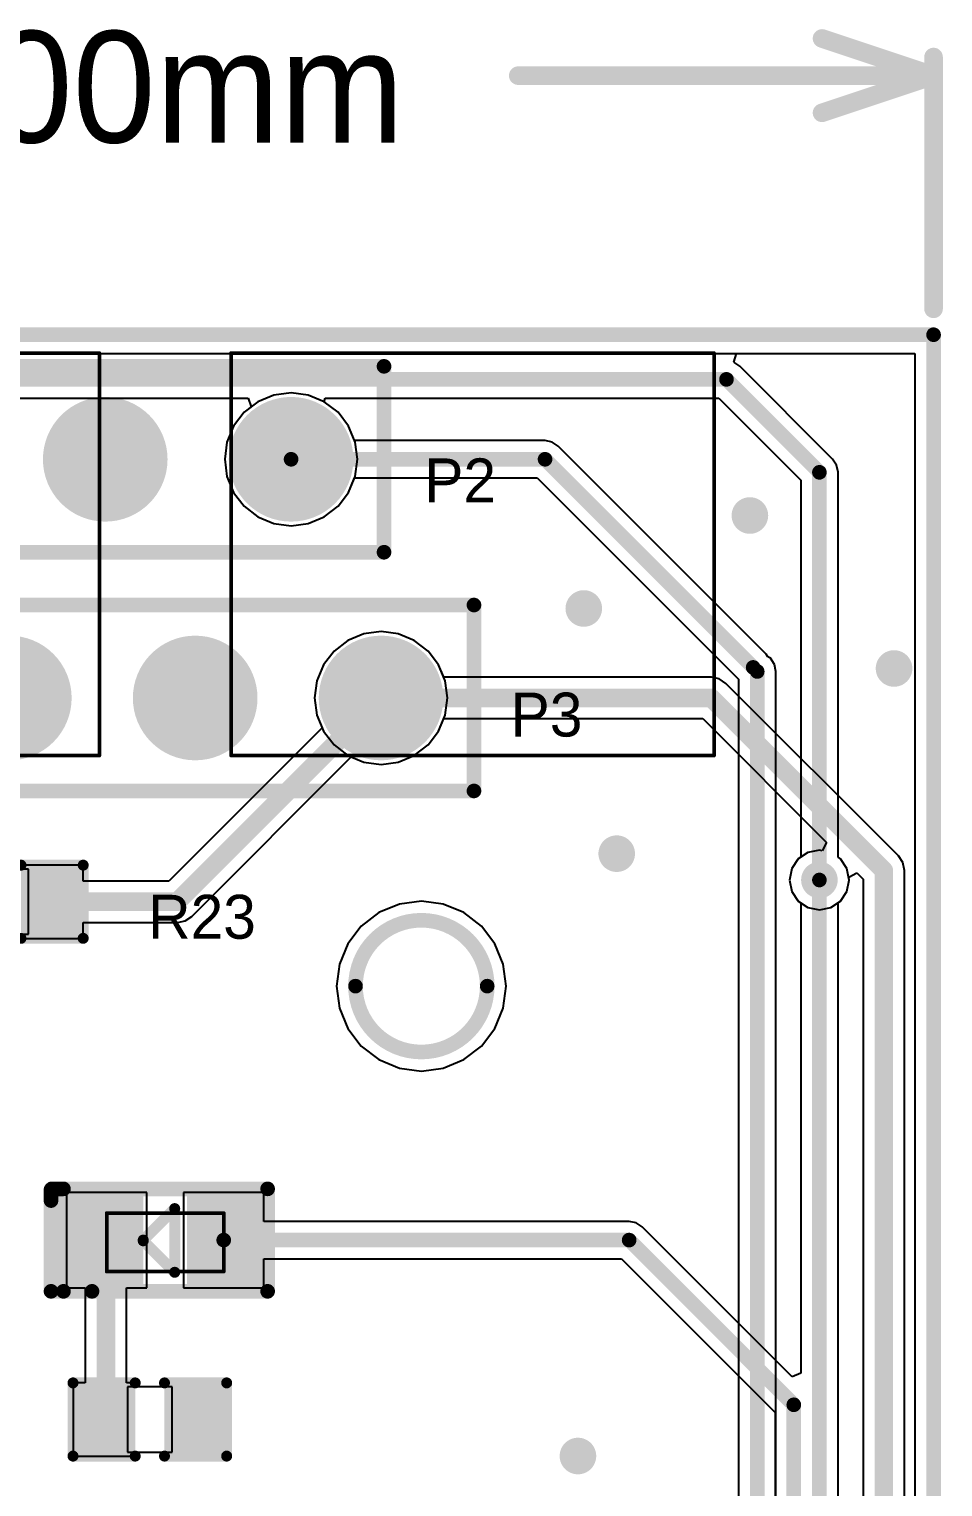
# Model space of a CAD drawing. Extents: x 10.58 to 11.54, y 9.91 to 15.27.
# Drawn here: x 11.049 to 11.54, y 14.482 to 15.266 of the extents above; entities that cross this region are included whole.
import ezdxf

# ---------------------------------------------------------------- set-up
doc = ezdxf.new("R2010")
doc.units = 0
doc.layers.get('0').update_dxf_attribs({"linetype": 'CONTINUOUS'})
for name, color, linetype in [('BOTTOMLAYER', 5, 'CONTINUOUS'), ('BOTTOMSOLDER', 6, 'CONTINUOUS'), ('KEEPOUTLAYER', 6, 'CONTINUOUS'), ('MECHANICAL2', 216, 'CONTINUOUS'), ('MULTILAYER', 9, 'CONTINUOUS'), ('PADHOLELAYER', 156, 'CONTINUOUS'), ('TOPLAYER', 1, 'CONTINUOUS'), ('TOPOVERLAY', 2, 'CONTINUOUS'), ('TOPPASTE', 8, 'CONTINUOUS'), ('TOPSOLDER', 216, 'CONTINUOUS'), ('VIAHOLELAYER', 16, 'CONTINUOUS')]:
    doc.layers.add(name, color=color, linetype=linetype)

# ---------------------------------------------------------------- blocks, each defined once
blk = doc.blocks.new('LED_0603_9')
at = {"layer": 'TOPLAYER'}
for points in [[(0.038189, -0.046457), (0.038189, -0.007087), (0.006693, -0.046457), (0.006693, -0.007087)], [(0.101181, -0.046457), (0.101181, -0.007087), (0.069685, -0.046457), (0.069685, -0.007087)]]:
    blk.add_solid(points, dxfattribs=at)
at = {"layer": 'TOPOVERLAY'}
for points, const_width in [([(-0.009449, 0.000394, 1), (-0.005512, 0.000394, 1)], 0.003937), ([(-0.009449, 0.000394, 1), (-0.005512, 0.000394, 1)], 0.003937), ([(-0.009055, 0.000787, 1), (-0.005118, 0.000787, 1)], 0.003937), ([(-0.009055, 0.000787, 1), (-0.005118, 0.000787, 1)], 0.003937), ([(-0.002756, 0.000787, 1), (0.001181, 0.000787, 1)], 0.003937), ([(-0.002756, 0.000787, 1), (0.001181, 0.000787, 1)], 0.003937), ([(-0.002756, 0.000787, 1), (0.001181, 0.000787, 1)], 0.003937), ([(0.107087, 0.000787, 1), (0.111024, 0.000787, 1)], 0.003937), ([(0.107087, 0.000787, 1), (0.111024, 0.000787, 1)], 0.003937), ([(-0.009449, -0.005512, 1), (-0.005512, -0.005512, 1)], 0.003937), ([(-0.009449, -0.005512, 1), (-0.005512, -0.005512, 1)], 0.003937), ([(0.057579, -0.009843, 1), (0.060532, -0.009843, 1)], 0.002953), ([(0.057579, -0.009843, 1), (0.060532, -0.009843, 1)], 0.002953), ([(0.04065, -0.026772, 1), (0.043602, -0.026772, 1)], 0.002953), ([(0.04065, -0.026772, 1), (0.043602, -0.026772, 1)], 0.002953), ([(0.04065, -0.026772, 1), (0.043602, -0.026772, 1)], 0.002953), ([(0.04065, -0.027165, 1), (0.043602, -0.027165, 1)], 0.002953), ([(0.057579, -0.044095, 1), (0.060532, -0.044095, 1)], 0.002953), ([(0.057579, -0.044095, 1), (0.060532, -0.044095, 1)], 0.002953), ([(-0.009449, -0.054331, 1), (-0.005512, -0.054331, 1)], 0.003937), ([(-0.009449, -0.054331, 1), (-0.005512, -0.054331, 1)], 0.003937), ([(-0.002756, -0.054331, 1), (0.001181, -0.054331, 1)], 0.003937), ([(-0.002756, -0.054331, 1), (0.001181, -0.054331, 1)], 0.003937), ([(0.012598, -0.054331, 1), (0.016535, -0.054331, 1)], 0.003937), ([(0.107087, -0.054331, 1), (0.111024, -0.054331, 1)], 0.003937), ([(0.107087, -0.054331, 1), (0.111024, -0.054331, 1)], 0.003937)]:
    blk.add_lwpolyline(points, format="xyb", close=True, dxfattribs=dict(at, const_width=const_width))
for points, const_width in [([(-0.00748, 0.000394), (-0.007087, 0.000787)], 0.007874), ([(-0.00748, -0.005512), (-0.00748, 0.000394)], 0.007874), ([(-0.007087, 0.000787), (-0.000787, 0.000787)], 0.007874), ([(-0.000787, 0.000787), (0.109055, 0.000787)], 0.007874), ([(-0.000787, -0.054331), (-0.000787, 0.000787)], 0.007874), ([(0.109055, -0.054331), (0.109055, 0.000787)], 0.007874), ([(-0.00748, -0.054331), (-0.00748, -0.005512)], 0.007874), ([(0.042126, -0.026772), (0.059055, -0.009843)], 0.005906), ([(0.059055, -0.044095), (0.059055, -0.009843)], 0.005906), ([(0.042126, -0.026772), (0.042126, -0.026772)], 0.005906), ([(0.042126, -0.027165), (0.059055, -0.044095)], 0.005906), ([(-0.00748, -0.054331), (0.014567, -0.054331)], 0.007874), ([(-0.000787, -0.054331), (0.109055, -0.054331)], 0.007874)]:
    blk.add_lwpolyline(points, dxfattribs=dict(at, const_width=const_width))
at = {"layer": 'TOPPASTE'}
for points in [[(0.038189, -0.046457), (0.038189, -0.007087), (0.006693, -0.046457), (0.006693, -0.007087)], [(0.101181, -0.046457), (0.101181, -0.007087), (0.069685, -0.046457), (0.069685, -0.007087)]]:
    blk.add_solid(points, dxfattribs=at)
at = {"layer": 'TOPSOLDER'}
for points in [[(0.042189, -0.050457), (0.042189, -0.003087), (0.002693, -0.050457), (0.002693, -0.003087)], [(0.105181, -0.050457), (0.105181, -0.003087), (0.065685, -0.050457), (0.065685, -0.003087)]]:
    blk.add_solid(points, dxfattribs=at)
blk = doc.blocks.new('HDR1X5_27')
at = {"layer": 'BOTTOMLAYER', "const_width": 0.029528}
for points in [[(0.085236, 0, 1), (0.114764, 0, 1)], [(0.185236, 0, 1), (0.214764, 0, 1)], [(0.285236, 0, 1), (0.314764, 0, 1)], [(0.385236, 0, 1), (0.414764, 0, 1)]]:
    blk.add_lwpolyline(points, format="xyb", close=True, dxfattribs=at)
at = {"layer": 'BOTTOMLAYER'}
blk.add_solid([(-0.029528, -0.029528), (0.029528, -0.029528), (-0.029528, 0.029528), (0.029528, 0.029528)], dxfattribs=at)
at = {"layer": 'BOTTOMSOLDER', "const_width": 0.033528}
for points in [[(0.083236, 0, 1), (0.116764, 0, 1)], [(0.183236, 0, 1), (0.216764, 0, 1)], [(0.283236, 0, 1), (0.316764, 0, 1)], [(0.383236, 0, 1), (0.416764, 0, 1)]]:
    blk.add_lwpolyline(points, format="xyb", close=True, dxfattribs=at)
at = {"layer": 'BOTTOMSOLDER'}
blk.add_solid([(-0.033528, -0.033528), (0.033528, -0.033528), (-0.033528, 0.033528), (0.033528, 0.033528)], dxfattribs=at)
at = {"layer": 'MULTILAYER', "const_width": 0.029528}
for points in [[(0.085236, 0, 1), (0.114764, 0, 1)], [(0.185236, 0, 1), (0.214764, 0, 1)], [(0.285236, 0, 1), (0.314764, 0, 1)], [(0.385236, 0, 1), (0.414764, 0, 1)]]:
    blk.add_lwpolyline(points, format="xyb", close=True, dxfattribs=at)
at = {"layer": 'MULTILAYER'}
blk.add_solid([(-0.029528, -0.029528), (0.029528, -0.029528), (-0.029528, 0.029528), (0.029528, 0.029528)], dxfattribs=at)
at = {"layer": 'PADHOLELAYER', "const_width": 0.017716}
for points in [[(-0.008858, 0, 1), (0.008858, 0, 1)], [(0.091142, 0, 1), (0.108858, 0, 1)], [(0.191142, 0, 1), (0.208858, 0, 1)], [(0.291142, 0, 1), (0.308858, 0, 1)], [(0.391142, 0, 1), (0.408858, 0, 1)]]:
    blk.add_lwpolyline(points, format="xyb", close=True, dxfattribs=at)
at = {"layer": 'TOPLAYER', "const_width": 0.029528}
for points in [[(0.085236, 0, 1), (0.114764, 0, 1)], [(0.185236, 0, 1), (0.214764, 0, 1)], [(0.285236, 0, 1), (0.314764, 0, 1)], [(0.385236, 0, 1), (0.414764, 0, 1)]]:
    blk.add_lwpolyline(points, format="xyb", close=True, dxfattribs=at)
at = {"layer": 'TOPLAYER'}
blk.add_solid([(-0.029528, -0.029528), (0.029528, -0.029528), (-0.029528, 0.029528), (0.029528, 0.029528)], dxfattribs=at)
at = {"layer": 'TOPOVERLAY', "const_width": 0.007874}
for points in [[(-0.05, -0.05), (-0.05, 0.05)], [(-0.05, 0.05), (0.45, 0.05)], [(0.45, -0.05), (0.45, 0.05)], [(-0.05, -0.05), (0.45, -0.05)]]:
    blk.add_lwpolyline(points, dxfattribs=at)
at = {"layer": 'TOPOVERLAY', "const_width": 0.003937}
for points in [[(-0.051969, 0.05, 1), (-0.048031, 0.05, 1)], [(-0.051969, 0.05, 1), (-0.048031, 0.05, 1)], [(0.448032, 0.05, 1), (0.451968, 0.05, 1)], [(0.448032, 0.05, 1), (0.451968, 0.05, 1)], [(-0.051969, -0.05, 1), (-0.048031, -0.05, 1)], [(-0.051969, -0.05, 1), (-0.048031, -0.05, 1)], [(0.448032, -0.05, 1), (0.451968, -0.05, 1)], [(0.448032, -0.05, 1), (0.451968, -0.05, 1)]]:
    blk.add_lwpolyline(points, format="xyb", close=True, dxfattribs=at)
at = {"layer": 'TOPSOLDER', "const_width": 0.033528}
for points in [[(0.083236, 0, 1), (0.116764, 0, 1)], [(0.183236, 0, 1), (0.216764, 0, 1)], [(0.283236, 0, 1), (0.316764, 0, 1)], [(0.383236, 0, 1), (0.416764, 0, 1)]]:
    blk.add_lwpolyline(points, format="xyb", close=True, dxfattribs=at)
at = {"layer": 'TOPSOLDER'}
blk.add_solid([(-0.033528, -0.033528), (0.033528, -0.033528), (-0.033528, 0.033528), (0.033528, 0.033528)], dxfattribs=at)
blk = doc.blocks.new('HDR1X4_28')
at = {"layer": 'BOTTOMLAYER', "const_width": 0.029528}
for points in [[(0.085236, 0, 1), (0.114764, 0, 1)], [(0.185236, 0, 1), (0.214764, 0, 1)], [(0.285236, 0, 1), (0.314764, 0, 1)]]:
    blk.add_lwpolyline(points, format="xyb", close=True, dxfattribs=at)
at = {"layer": 'BOTTOMLAYER'}
blk.add_solid([(-0.029528, -0.029528), (0.029528, -0.029528), (-0.029528, 0.029528), (0.029528, 0.029528)], dxfattribs=at)
at = {"layer": 'BOTTOMSOLDER', "const_width": 0.033528}
for points in [[(0.083236, 0, 1), (0.116764, 0, 1)], [(0.183236, 0, 1), (0.216764, 0, 1)], [(0.283236, 0, 1), (0.316764, 0, 1)]]:
    blk.add_lwpolyline(points, format="xyb", close=True, dxfattribs=at)
at = {"layer": 'BOTTOMSOLDER'}
blk.add_solid([(-0.033528, -0.033528), (0.033528, -0.033528), (-0.033528, 0.033528), (0.033528, 0.033528)], dxfattribs=at)
at = {"layer": 'MULTILAYER', "const_width": 0.029528}
for points in [[(0.085236, 0, 1), (0.114764, 0, 1)], [(0.185236, 0, 1), (0.214764, 0, 1)], [(0.285236, 0, 1), (0.314764, 0, 1)]]:
    blk.add_lwpolyline(points, format="xyb", close=True, dxfattribs=at)
at = {"layer": 'MULTILAYER'}
blk.add_solid([(-0.029528, -0.029528), (0.029528, -0.029528), (-0.029528, 0.029528), (0.029528, 0.029528)], dxfattribs=at)
at = {"layer": 'PADHOLELAYER', "const_width": 0.017716}
for points in [[(-0.008858, 0, 1), (0.008858, 0, 1)], [(0.091142, 0, 1), (0.108858, 0, 1)], [(0.191142, 0, 1), (0.208858, 0, 1)], [(0.291142, 0, 1), (0.308858, 0, 1)]]:
    blk.add_lwpolyline(points, format="xyb", close=True, dxfattribs=at)
at = {"layer": 'TOPLAYER', "const_width": 0.029528}
for points in [[(0.085236, 0, 1), (0.114764, 0, 1)], [(0.185236, 0, 1), (0.214764, 0, 1)], [(0.285236, 0, 1), (0.314764, 0, 1)]]:
    blk.add_lwpolyline(points, format="xyb", close=True, dxfattribs=at)
at = {"layer": 'TOPLAYER'}
blk.add_solid([(-0.029528, -0.029528), (0.029528, -0.029528), (-0.029528, 0.029528), (0.029528, 0.029528)], dxfattribs=at)
at = {"layer": 'TOPOVERLAY', "const_width": 0.007874}
for points in [[(-0.05, -0.05), (-0.05, 0.05)], [(-0.05, 0.05), (0.35, 0.05)], [(0.35, -0.05), (0.35, 0.05)], [(-0.05, -0.05), (0.35, -0.05)]]:
    blk.add_lwpolyline(points, dxfattribs=at)
at = {"layer": 'TOPOVERLAY', "const_width": 0.003937}
for points in [[(-0.051969, 0.05, 1), (-0.048031, 0.05, 1)], [(-0.051969, 0.05, 1), (-0.048031, 0.05, 1)], [(0.348031, 0.05, 1), (0.351969, 0.05, 1)], [(0.348031, 0.05, 1), (0.351969, 0.05, 1)], [(-0.051969, -0.05, 1), (-0.048031, -0.05, 1)], [(-0.051969, -0.05, 1), (-0.048031, -0.05, 1)], [(0.348031, -0.05, 1), (0.351969, -0.05, 1)], [(0.348031, -0.05, 1), (0.351969, -0.05, 1)]]:
    blk.add_lwpolyline(points, format="xyb", close=True, dxfattribs=at)
at = {"layer": 'TOPSOLDER', "const_width": 0.033528}
for points in [[(0.083236, 0, 1), (0.116764, 0, 1)], [(0.183236, 0, 1), (0.216764, 0, 1)], [(0.283236, 0, 1), (0.316764, 0, 1)]]:
    blk.add_lwpolyline(points, format="xyb", close=True, dxfattribs=at)
at = {"layer": 'TOPSOLDER'}
blk.add_solid([(-0.033528, -0.033528), (0.033528, -0.033528), (-0.033528, 0.033528), (0.033528, 0.033528)], dxfattribs=at)
blk = doc.blocks.new('R_0402_46')
at = {"layer": 'TOPLAYER'}
for p, q in [((0.017, 0.0175), (-0.007, 0.0175)), ((-0.007, 0.0175), (-0.007, -0.0175)), ((0.017, -0.0175), (0.017, 0.0175)), ((-0.007, -0.0175), (0.017, -0.0175))]:
    blk.add_line(p, q, dxfattribs=at)
for points in [[(-0.006811, -0.01378), (-0.006811, 0.01378), (-0.030433, -0.01378), (-0.030433, 0.01378)], [(0.040433, -0.01378), (0.040433, 0.01378), (0.016811, -0.01378), (0.016811, 0.01378)]]:
    blk.add_solid(points, dxfattribs=at)
at = {"layer": 'TOPOVERLAY', "const_width": 0.005906}
for points in [[(-0.036339, -0.019685), (-0.036339, 0.019685)], [(-0.036339, 0.019685), (-0.002874, 0.019685)], [(0.012874, 0.019685), (0.046339, 0.019685)], [(0.046339, -0.019685), (0.046339, 0.019685)], [(-0.036339, -0.019685), (-0.002874, -0.019685)], [(0.012874, -0.019685), (0.046339, -0.019685)]]:
    blk.add_lwpolyline(points, dxfattribs=at)
at = {"layer": 'TOPOVERLAY', "const_width": 0.002953}
for points in [[(-0.037815, 0.019685, 1), (-0.034862, 0.019685, 1)], [(-0.037815, 0.019685, 1), (-0.034862, 0.019685, 1)], [(-0.00435, 0.019685, 1), (-0.001398, 0.019685, 1)], [(0.011398, 0.019685, 1), (0.01435, 0.019685, 1)], [(0.044862, 0.019685, 1), (0.047815, 0.019685, 1)], [(0.044862, 0.019685, 1), (0.047815, 0.019685, 1)], [(-0.037815, -0.019685, 1), (-0.034862, -0.019685, 1)], [(-0.037815, -0.019685, 1), (-0.034862, -0.019685, 1)], [(-0.00435, -0.019685, 1), (-0.001398, -0.019685, 1)], [(0.011398, -0.019685, 1), (0.01435, -0.019685, 1)], [(0.044862, -0.019685, 1), (0.047815, -0.019685, 1)], [(0.044862, -0.019685, 1), (0.047815, -0.019685, 1)]]:
    blk.add_lwpolyline(points, format="xyb", close=True, dxfattribs=at)
at = {"layer": 'TOPPASTE'}
for points in [[(-0.006811, -0.01378), (-0.006811, 0.01378), (-0.030433, -0.01378), (-0.030433, 0.01378)], [(0.040433, -0.01378), (0.040433, 0.01378), (0.016811, -0.01378), (0.016811, 0.01378)]]:
    blk.add_solid(points, dxfattribs=at)
at = {"layer": 'TOPSOLDER'}
for points in [[(-0.002811, -0.01778), (-0.002811, 0.01778), (-0.034433, -0.01778), (-0.034433, 0.01778)], [(0.044433, -0.01778), (0.044433, 0.01778), (0.012811, -0.01778), (0.012811, 0.01778)]]:
    blk.add_solid(points, dxfattribs=at)
blk = doc.blocks.new('R_0402_49')
at = {"layer": 'TOPLAYER'}
for p, q in [((0.017, 0.0175), (-0.007, 0.0175)), ((-0.007, 0.0175), (-0.007, -0.0175)), ((0.017, -0.0175), (0.017, 0.0175)), ((-0.007, -0.0175), (0.017, -0.0175))]:
    blk.add_line(p, q, dxfattribs=at)
for points in [[(-0.006811, -0.01378), (-0.006811, 0.01378), (-0.030433, -0.01378), (-0.030433, 0.01378)], [(0.040433, -0.01378), (0.040433, 0.01378), (0.016811, -0.01378), (0.016811, 0.01378)]]:
    blk.add_solid(points, dxfattribs=at)
at = {"layer": 'TOPOVERLAY', "const_width": 0.005906}
for points in [[(-0.036339, -0.019685), (-0.036339, 0.019685)], [(-0.036339, 0.019685), (-0.002874, 0.019685)], [(0.012874, 0.019685), (0.046339, 0.019685)], [(0.046339, -0.019685), (0.046339, 0.019685)], [(-0.036339, -0.019685), (-0.002874, -0.019685)], [(0.012874, -0.019685), (0.046339, -0.019685)]]:
    blk.add_lwpolyline(points, dxfattribs=at)
at = {"layer": 'TOPOVERLAY', "const_width": 0.002953}
for points in [[(-0.037815, 0.019685, 1), (-0.034862, 0.019685, 1)], [(-0.037815, 0.019685, 1), (-0.034862, 0.019685, 1)], [(-0.00435, 0.019685, 1), (-0.001398, 0.019685, 1)], [(0.011398, 0.019685, 1), (0.01435, 0.019685, 1)], [(0.044862, 0.019685, 1), (0.047815, 0.019685, 1)], [(0.044862, 0.019685, 1), (0.047815, 0.019685, 1)], [(-0.037815, -0.019685, 1), (-0.034862, -0.019685, 1)], [(-0.037815, -0.019685, 1), (-0.034862, -0.019685, 1)], [(-0.00435, -0.019685, 1), (-0.001398, -0.019685, 1)], [(0.011398, -0.019685, 1), (0.01435, -0.019685, 1)], [(0.044862, -0.019685, 1), (0.047815, -0.019685, 1)], [(0.044862, -0.019685, 1), (0.047815, -0.019685, 1)]]:
    blk.add_lwpolyline(points, format="xyb", close=True, dxfattribs=at)
at = {"layer": 'TOPPASTE'}
for points in [[(-0.006811, -0.01378), (-0.006811, 0.01378), (-0.030433, -0.01378), (-0.030433, 0.01378)], [(0.040433, -0.01378), (0.040433, 0.01378), (0.016811, -0.01378), (0.016811, 0.01378)]]:
    blk.add_solid(points, dxfattribs=at)
at = {"layer": 'TOPSOLDER'}
for points in [[(-0.002811, -0.01778), (-0.002811, 0.01778), (-0.034433, -0.01778), (-0.034433, 0.01778)], [(0.044433, -0.01778), (0.044433, 0.01778), (0.012811, -0.01778), (0.012811, 0.01778)]]:
    blk.add_solid(points, dxfattribs=at)

msp = doc.modelspace()

# ---------------------------------------------------------------- linework, layer by layer
at = {"layer": 'BOTTOMLAYER'}
for p, q in [((11.427667, 15.087281), (11.429118, 15.092065)), ((11.430809, 15.085181), (11.427667, 15.087281)), ((11.429118, 15.092065), (11.525096, 15.092065)), ((11.525096, 15.092065), (11.525096, 12.651505)), ((11.480809, 15.035181), (11.430809, 15.085181)), ((11.007726, 15.06805), (11.166416, 15.06805)), ((11.168023, 15.063315), (11.164188, 15.060372)), ((11.166416, 15.06805), (11.168023, 15.063315)), ((11.207328, 15.066051), (11.207726, 15.06805)), ((11.21473, 15.060372), (11.207328, 15.066051)), ((11.207726, 15.06805), (11.419556, 15.06805)), ((11.419556, 15.06805), (11.463678, 15.023928)), ((11.164188, 15.060372), (11.158508, 15.05297)), ((11.220409, 15.05297), (11.21473, 15.060372)), ((11.158508, 15.05297), (11.154938, 15.044351)), ((11.223654, 15.045136), (11.220409, 15.05297)), ((11.154938, 15.044351), (11.15372, 15.035101)), ((11.326099, 15.045136), (11.223654, 15.045136)), ((11.329939, 15.044372), (11.326099, 15.045136)), ((11.333195, 15.042197), (11.329939, 15.044372)), ((11.445156, 14.930236), (11.333195, 15.042197)), ((11.15372, 15.035101), (11.154938, 15.025851)), ((11.482985, 15.031925), (11.480809, 15.035181)), ((11.483748, 15.028085), (11.482985, 15.031925)), ((11.154938, 15.025851), (11.158508, 15.017231)), ((11.220409, 15.017231), (11.223654, 15.025065)), ((11.223654, 15.025065), (11.321942, 15.025065)), ((11.321942, 15.025065), (11.430213, 14.916794)), ((11.463678, 15.023928), (11.463678, 14.821028)), ((11.483748, 14.821028), (11.483748, 15.028085)), ((11.158508, 15.017231), (11.164188, 15.00983)), ((11.21473, 15.00983), (11.220409, 15.017231)), ((11.164188, 15.00983), (11.171589, 15.00415)), ((11.207328, 15.00415), (11.21473, 15.00983)), ((11.171589, 15.00415), (11.180209, 15.00058)), ((11.180209, 15.00058), (11.189459, 14.999362)), ((11.189459, 14.999362), (11.198709, 15.00058)), ((11.198709, 15.00058), (11.207328, 15.00415)), ((11.219989, 14.937651), (11.212588, 14.931972)), ((11.228609, 14.941221), (11.219989, 14.937651)), ((11.237859, 14.942439), (11.228609, 14.941221)), ((11.247109, 14.941221), (11.237859, 14.942439)), ((11.255728, 14.937651), (11.247109, 14.941221)), ((11.26313, 14.931972), (11.255728, 14.937651)), ((11.212588, 14.931972), (11.206908, 14.92457)), ((11.268809, 14.92457), (11.26313, 14.931972)), ((11.446032, 14.928924), (11.445156, 14.930236)), ((11.206908, 14.92457), (11.203338, 14.91595)), ((11.27238, 14.91595), (11.268809, 14.92457)), ((11.447345, 14.928047), (11.446032, 14.928924)), ((11.44952, 14.924791), (11.447345, 14.928047)), ((11.450284, 14.920951), (11.44952, 14.924791)), ((11.203338, 14.91595), (11.20212, 14.906701)), ((11.273597, 14.906701), (11.27238, 14.91595)), ((11.430213, 14.916794), (11.430213, 13.703563)), ((11.450284, 13.649768), (11.450284, 14.920951)), ((11.20212, 14.906701), (11.203338, 14.897451)), ((11.27238, 14.897451), (11.273597, 14.906701)), ((11.203338, 14.897451), (11.206908, 14.888831)), ((11.268809, 14.888831), (11.27238, 14.897451)), ((11.206908, 14.888831), (11.212588, 14.881429)), ((11.26313, 14.881429), (11.268809, 14.888831)), ((11.212588, 14.881429), (11.219989, 14.87575)), ((11.219989, 14.87575), (11.228609, 14.87218)), ((11.247109, 14.87218), (11.255728, 14.87575)), ((11.255728, 14.87575), (11.26313, 14.881429)), ((11.228609, 14.87218), (11.237859, 14.870962)), ((11.237859, 14.870962), (11.247109, 14.87218)), ((11.462359, 14.820147), (11.458879, 14.814938)), ((11.463678, 14.821028), (11.462359, 14.820147)), ((11.485067, 14.820147), (11.483748, 14.821028)), ((11.488547, 14.814938), (11.485067, 14.820147)), ((11.458879, 14.814938), (11.457657, 14.808794)), ((11.48977, 14.808794), (11.488547, 14.814938)), ((11.457657, 14.808794), (11.458879, 14.802649)), ((11.488547, 14.802649), (11.48977, 14.808794)), ((11.25954, 14.797373), (11.247721, 14.795817)), ((11.27136, 14.795817), (11.25954, 14.797373)), ((11.458879, 14.802649), (11.462359, 14.79744)), ((11.462359, 14.79744), (11.467569, 14.793959)), ((11.479858, 14.793959), (11.485067, 14.79744)), ((11.485067, 14.79744), (11.488547, 14.802649)), ((11.236707, 14.791255), (11.227249, 14.783998)), ((11.247721, 14.795817), (11.236707, 14.791255)), ((11.282373, 14.791255), (11.27136, 14.795817)), ((11.291831, 14.783998), (11.282373, 14.791255)), ((11.467569, 14.793959), (11.473713, 14.792737)), ((11.473713, 14.792737), (11.479858, 14.793959)), ((11.227249, 14.783998), (11.219992, 14.77454)), ((11.299088, 14.77454), (11.291831, 14.783998)), ((11.219992, 14.77454), (11.21543, 14.763526)), ((11.30365, 14.763526), (11.299088, 14.77454)), ((11.21543, 14.763526), (11.213874, 14.751707)), ((11.305207, 14.751707), (11.30365, 14.763526)), ((11.213874, 14.751707), (11.21543, 14.739887)), ((11.30365, 14.739887), (11.305207, 14.751707)), ((11.21543, 14.739887), (11.219992, 14.728874)), ((11.299088, 14.728874), (11.30365, 14.739887)), ((11.219992, 14.728874), (11.227249, 14.719416)), ((11.291831, 14.719416), (11.299088, 14.728874)), ((11.227249, 14.719416), (11.236707, 14.712158)), ((11.282373, 14.712158), (11.291831, 14.719416)), ((11.236707, 14.712158), (11.247721, 14.707596)), ((11.27136, 14.707596), (11.282373, 14.712158)), ((11.247721, 14.707596), (11.25954, 14.70604)), ((11.25954, 14.70604), (11.27136, 14.707596))]:
    msp.add_line(p, q, dxfattribs=at)
at = {"layer": 'BOTTOMLAYER', "const_width": 0.007874}
for points in [[(10.932443, 15.078085), (11.423713, 15.078085)], [(11.423713, 15.078085), (11.473713, 15.028085)], [(11.189459, 15.035101), (11.326099, 15.035101)], [(11.326099, 15.035101), (11.43806, 14.92314)], [(11.473713, 14.808794), (11.473713, 15.028085)], [(11.440249, 13.637534), (11.440249, 14.920951)]]:
    msp.add_lwpolyline(points, dxfattribs=at)
at = {"layer": 'BOTTOMLAYER'}
for points, const_width in [([(11.421745, 15.078085, 1), (11.425682, 15.078085, 1)], 0.003937), ([(11.421745, 15.078085, 1), (11.425682, 15.078085, 1)], 0.003937), ([(11.18749, 15.035101, 1), (11.191427, 15.035101, 1)], 0.003937), ([(11.32413, 15.035101, 1), (11.328067, 15.035101, 1)], 0.003937), ([(11.32413, 15.035101, 1), (11.328067, 15.035101, 1)], 0.003937), ([(11.471745, 15.028085, 1), (11.475682, 15.028085, 1)], 0.003937), ([(11.471745, 15.028085, 1), (11.475682, 15.028085, 1)], 0.003937), ([(11.43139, 15.004857, 1), (11.441233, 15.004857, 1)], 0.009843), ([(11.34202, 14.954856, 1), (11.351863, 14.954856, 1)], 0.009843), ([(11.508949, 14.922573, 1), (11.518792, 14.922573, 1)], 0.009843), ([(11.436091, 14.92314, 1), (11.440028, 14.92314, 1)], 0.003937), ([(11.43828, 14.920951, 1), (11.442217, 14.920951, 1)], 0.003937), ([(11.359737, 14.822967, 1), (11.369579, 14.822967, 1)], 0.009843), ([(11.468792, 14.808794, 1), (11.478634, 14.808794, 1)], 0.009843), ([(11.471745, 14.808794, 1), (11.475682, 14.808794, 1)], 0.003937), ([(11.338871, 14.498951, 1), (11.348713, 14.498951, 1)], 0.009843)]:
    msp.add_lwpolyline(points, format="xyb", close=True, dxfattribs=dict(at, const_width=const_width))
at = {"layer": 'KEEPOUTLAYER'}
for points, const_width in [([(11.475131, 15.261471), (11.535131, 15.241471)], 0.01), ([(11.535131, 15.116038), (11.535131, 15.251471)], 0.01), ([(11.311683, 15.241471), (11.535131, 15.241471)], 0.01), ([(11.475131, 15.221471), (11.535131, 15.241471)], 0.01), ([(10.708359, 15.102101), (11.535131, 15.102101)], 0.007874), ([(11.535131, 12.641469), (11.535131, 15.102101)], 0.007874)]:
    msp.add_lwpolyline(points, dxfattribs=dict(at, const_width=const_width))
for points, const_width in [([(11.472631, 15.261471, 1), (11.477631, 15.261471, 1)], 0.005), ([(11.532631, 15.251471, 1), (11.537631, 15.251471, 1)], 0.005), ([(11.309183, 15.241471, 1), (11.314183, 15.241471, 1)], 0.005), ([(11.532631, 15.241471, 1), (11.537631, 15.241471, 1)], 0.005), ([(11.532631, 15.241471, 1), (11.537631, 15.241471, 1)], 0.005), ([(11.532631, 15.241471, 1), (11.537631, 15.241471, 1)], 0.005), ([(11.472631, 15.221471, 1), (11.477631, 15.221471, 1)], 0.005), ([(11.532631, 15.116038, 1), (11.537631, 15.116038, 1)], 0.005), ([(11.533162, 15.102101, 1), (11.537099, 15.102101, 1)], 0.003937), ([(11.533162, 15.102101, 1), (11.537099, 15.102101, 1)], 0.003937), ([(11.294973, 14.751707, 1), (11.224107, 14.751707, 1)], 0.007874), ([(11.222139, 14.751707, 1), (11.226076, 14.751707, 1)], 0.003937), ([(11.293005, 14.751707, 1), (11.296942, 14.751707, 1)], 0.003937)]:
    msp.add_lwpolyline(points, format="xyb", close=True, dxfattribs=dict(at, const_width=const_width))
at = {"layer": 'MECHANICAL2', "const_width": 0.001969}
for points in [[(10.826469, 15.092258), (11.086312, 15.092258)], [(11.086312, 14.875723), (11.086312, 15.092258)], [(11.157178, 15.092258), (11.417021, 15.092258)], [(11.157178, 14.875723), (11.157178, 15.092258)], [(11.417021, 14.875723), (11.417021, 15.092258)], [(10.826469, 14.875723), (11.086312, 14.875723)], [(11.157178, 14.875723), (11.417021, 14.875723)]]:
    msp.add_lwpolyline(points, dxfattribs=at)
at = {"layer": 'MECHANICAL2', "const_width": 0.000984}
for points in [[(11.08582, 15.092258, 1), (11.086804, 15.092258, 1)], [(11.08582, 15.092258, 1), (11.086804, 15.092258, 1)], [(11.156686, 15.092258, 1), (11.15767, 15.092258, 1)], [(11.156686, 15.092258, 1), (11.15767, 15.092258, 1)], [(11.416529, 15.092258, 1), (11.417513, 15.092258, 1)], [(11.416529, 15.092258, 1), (11.417513, 15.092258, 1)], [(11.08582, 14.875723, 1), (11.086804, 14.875723, 1)], [(11.08582, 14.875723, 1), (11.086804, 14.875723, 1)], [(11.156686, 14.875723, 1), (11.15767, 14.875723, 1)], [(11.156686, 14.875723, 1), (11.15767, 14.875723, 1)], [(11.416529, 14.875723, 1), (11.417513, 14.875723, 1)], [(11.416529, 14.875723, 1), (11.417513, 14.875723, 1)]]:
    msp.add_lwpolyline(points, format="xyb", close=True, dxfattribs=at)
at = {"layer": 'MULTILAYER', "const_width": 0.009843}
for points in [[(11.43139, 15.004857, 1), (11.441233, 15.004857, 1)], [(11.34202, 14.954856, 1), (11.351863, 14.954856, 1)], [(11.508949, 14.922573, 1), (11.518792, 14.922573, 1)], [(11.359737, 14.822967, 1), (11.369579, 14.822967, 1)], [(11.468792, 14.808794, 1), (11.478634, 14.808794, 1)], [(11.338871, 14.498951, 1), (11.348713, 14.498951, 1)]]:
    msp.add_lwpolyline(points, format="xyb", close=True, dxfattribs=at)
at = {"layer": 'TOPLAYER'}
for p, q in [((10.718394, 15.092065), (11.525096, 15.092065)), ((11.525096, 15.092065), (11.525096, 13.314222)), ((11.189459, 15.070839), (11.180209, 15.069622)), ((11.198709, 15.069622), (11.189459, 15.070839)), ((11.171589, 15.066051), (11.164188, 15.060372)), ((11.180209, 15.069622), (11.171589, 15.066051)), ((11.207328, 15.066051), (11.198709, 15.069622)), ((11.21473, 15.060372), (11.207328, 15.066051)), ((11.164188, 15.060372), (11.158508, 15.05297)), ((11.220409, 15.05297), (11.21473, 15.060372)), ((11.158508, 15.05297), (11.154938, 15.044351)), ((11.22398, 15.044351), (11.220409, 15.05297)), ((11.154938, 15.044351), (11.15372, 15.035101)), ((11.225198, 15.035101), (11.22398, 15.044351)), ((11.15372, 15.035101), (11.154938, 15.025851)), ((11.22398, 15.025851), (11.225198, 15.035101)), ((11.154938, 15.025851), (11.158508, 15.017231)), ((11.220409, 15.017231), (11.22398, 15.025851)), ((11.158508, 15.017231), (11.164188, 15.00983)), ((11.21473, 15.00983), (11.220409, 15.017231)), ((11.164188, 15.00983), (11.171589, 15.00415)), ((11.207328, 15.00415), (11.21473, 15.00983)), ((11.171589, 15.00415), (11.180209, 15.00058)), ((11.180209, 15.00058), (11.189459, 14.999362)), ((11.189459, 14.999362), (11.198709, 15.00058)), ((11.198709, 15.00058), (11.207328, 15.00415)), ((11.219989, 14.937651), (11.212588, 14.931972)), ((11.228609, 14.941221), (11.219989, 14.937651)), ((11.237859, 14.942439), (11.228609, 14.941221)), ((11.247109, 14.941221), (11.237859, 14.942439)), ((11.255728, 14.937651), (11.247109, 14.941221)), ((11.26313, 14.931972), (11.255728, 14.937651)), ((11.212588, 14.931972), (11.206908, 14.92457)), ((11.268809, 14.92457), (11.26313, 14.931972)), ((11.206908, 14.92457), (11.203338, 14.91595)), ((11.271605, 14.91782), (11.268809, 14.92457)), ((11.203338, 14.91595), (11.20212, 14.906701)), ((11.415569, 14.91782), (11.271605, 14.91782)), ((11.41557, 14.91782), (11.415569, 14.91782)), ((11.419825, 14.916973), (11.41557, 14.91782)), ((11.423432, 14.914563), (11.419825, 14.916973)), ((11.516221, 14.821774), (11.423432, 14.914563)), ((11.20212, 14.906701), (11.203338, 14.897451)), ((11.206134, 14.890701), (11.123653, 14.80822)), ((11.203338, 14.897451), (11.206134, 14.890701)), ((11.268809, 14.888831), (11.271605, 14.895581)), ((11.271605, 14.895581), (11.410964, 14.895581)), ((11.410964, 14.895581), (11.477588, 14.828958)), ((11.26313, 14.881429), (11.268809, 14.888831)), ((11.136121, 14.789238), (11.221859, 14.874976)), ((11.221859, 14.874976), (11.228609, 14.87218)), ((11.247109, 14.87218), (11.255728, 14.87575)), ((11.255728, 14.87575), (11.26313, 14.881429)), ((11.228609, 14.87218), (11.237859, 14.870962)), ((11.237859, 14.870962), (11.247109, 14.87218)), ((11.477588, 14.828958), (11.475231, 14.824548)), ((11.462359, 14.820147), (11.458879, 14.814938)), ((11.467569, 14.823628), (11.462359, 14.820147)), ((11.473713, 14.82485), (11.467569, 14.823628)), ((11.475231, 14.824548), (11.473713, 14.82485)), ((11.518632, 14.818167), (11.516221, 14.821774)), ((11.516221, 14.821774), (11.516221, 14.821774)), ((11.077597, 14.816786), (11.042164, 14.816786)), ((11.077597, 14.80822), (11.077597, 14.816786)), ((11.458879, 14.814938), (11.457657, 14.808794)), ((11.489468, 14.810311), (11.493877, 14.812668)), ((11.493877, 14.812668), (11.49724, 14.809306)), ((11.519478, 14.813912), (11.518632, 14.818167)), ((11.519478, 14.813911), (11.519478, 14.813912)), ((11.519478, 13.316315), (11.519478, 14.813911)), ((11.123653, 14.80822), (11.077597, 14.80822)), ((11.457657, 14.808794), (11.458879, 14.802649)), ((11.488547, 14.802649), (11.48977, 14.808794)), ((11.48977, 14.808794), (11.489468, 14.810311)), ((11.49724, 14.809306), (11.49724, 13.341999)), ((11.25954, 14.797373), (11.247721, 14.795817)), ((11.27136, 14.795817), (11.25954, 14.797373)), ((11.458879, 14.802649), (11.462359, 14.79744)), ((11.462359, 14.79744), (11.463678, 14.796559)), ((11.463678, 14.796559), (11.463678, 14.543491)), ((11.483748, 14.796559), (11.485067, 14.79744)), ((11.483748, 13.751664), (11.483748, 14.796559)), ((11.485067, 14.79744), (11.488547, 14.802649)), ((11.132514, 14.786828), (11.136121, 14.789238)), ((11.236707, 14.791255), (11.227249, 14.783998)), ((11.247721, 14.795817), (11.236707, 14.791255)), ((11.282373, 14.791255), (11.27136, 14.795817)), ((11.291831, 14.783998), (11.282373, 14.791255)), ((11.077597, 14.777416), (11.077597, 14.785981)), ((11.077597, 14.785981), (11.128258, 14.785981)), ((11.128258, 14.785981), (11.128259, 14.785981)), ((11.128259, 14.785981), (11.132514, 14.786828)), ((11.227249, 14.783998), (11.219992, 14.77454)), ((11.299088, 14.77454), (11.291831, 14.783998)), ((11.042164, 14.777416), (11.077597, 14.777416)), ((11.219992, 14.77454), (11.21543, 14.763526)), ((11.30365, 14.763526), (11.299088, 14.77454)), ((11.21543, 14.763526), (11.213874, 14.751707)), ((11.305207, 14.751707), (11.30365, 14.763526)), ((11.213874, 14.751707), (11.21543, 14.739887)), ((11.30365, 14.739887), (11.305207, 14.751707)), ((11.21543, 14.739887), (11.219992, 14.728874)), ((11.299088, 14.728874), (11.30365, 14.739887)), ((11.219992, 14.728874), (11.227249, 14.719416)), ((11.291831, 14.719416), (11.299088, 14.728874)), ((11.227249, 14.719416), (11.236707, 14.712158)), ((11.282373, 14.712158), (11.291831, 14.719416)), ((11.236707, 14.712158), (11.247721, 14.707596)), ((11.27136, 14.707596), (11.282373, 14.712158)), ((11.247721, 14.707596), (11.25954, 14.70604)), ((11.25954, 14.70604), (11.27136, 14.707596)), ((11.111872, 14.640693), (11.068565, 14.640693)), ((11.068565, 14.640693), (11.068565, 14.589512)), ((11.111872, 14.589512), (11.111872, 14.640693)), ((11.174864, 14.640693), (11.131557, 14.640693)), ((11.131557, 14.640693), (11.131557, 14.589512)), ((11.174864, 14.625138), (11.174864, 14.640693)), ((11.371341, 14.625138), (11.174864, 14.625138)), ((11.375181, 14.624374), (11.371341, 14.625138)), ((11.378437, 14.622199), (11.375181, 14.624374)), ((11.459058, 14.541577), (11.378437, 14.622199)), ((11.174864, 14.589512), (11.174864, 14.605068)), ((11.174864, 14.605068), (11.367184, 14.605068)), ((11.367184, 14.605068), (11.449898, 14.522353)), ((11.068565, 14.589512), (11.078718, 14.589512)), ((11.078718, 14.589512), (11.078718, 14.538286)), ((11.100956, 14.538286), (11.100956, 14.589512)), ((11.100956, 14.589512), (11.111872, 14.589512)), ((11.131557, 14.589512), (11.174864, 14.589512)), ((11.078718, 14.538286), (11.07212, 14.538286)), ((11.07212, 14.538286), (11.07212, 14.498916)), ((11.107553, 14.538286), (11.100956, 14.538286)), ((11.107553, 14.536101), (11.107553, 14.538286)), ((11.463678, 14.543491), (11.459058, 14.541577)), ((11.125459, 14.536101), (11.107553, 14.536101)), ((11.125459, 14.501101), (11.125459, 14.536101)), ((11.449898, 14.522353), (11.449898, 14.322625)), ((11.07212, 14.498916), (11.107553, 14.498916)), ((11.107553, 14.498916), (11.107553, 14.501101)), ((11.107553, 14.501101), (11.125459, 14.501101))]:
    msp.add_line(p, q, dxfattribs=at)
for points, const_width in [([(11.43139, 15.004857, 1), (11.441233, 15.004857, 1)], 0.009843), ([(11.34202, 14.954856, 1), (11.351863, 14.954856, 1)], 0.009843), ([(11.508949, 14.922573, 1), (11.518792, 14.922573, 1)], 0.009843), ([(11.235359, 14.906701, 1), (11.240359, 14.906701, 1)], 0.005), ([(11.235359, 14.906701, 1), (11.240359, 14.906701, 1)], 0.005), ([(11.41307, 14.906701, 1), (11.41807, 14.906701, 1)], 0.005), ([(11.41307, 14.906701, 1), (11.41807, 14.906701, 1)], 0.005), ([(11.359737, 14.822967, 1), (11.369579, 14.822967, 1)], 0.009843), ([(11.468792, 14.808794, 1), (11.478634, 14.808794, 1)], 0.009843), ([(11.471745, 14.808794, 1), (11.475682, 14.808794, 1)], 0.003937), ([(11.505859, 14.813912, 1), (11.510859, 14.813912, 1)], 0.005), ([(11.505859, 14.813912, 1), (11.510859, 14.813912, 1)], 0.005), ([(11.057381, 14.797101, 1), (11.062381, 14.797101, 1)], 0.005), ([(11.125759, 14.797101, 1), (11.130759, 14.797101, 1)], 0.005), ([(11.125759, 14.797101, 1), (11.130759, 14.797101, 1)], 0.005), ([(11.087337, 14.614721, 1), (11.092337, 14.614721, 1)], 0.005), ([(11.151242, 14.615103, 1), (11.155179, 14.615103, 1)], 0.003937), ([(11.369372, 14.615103, 1), (11.373309, 14.615103, 1)], 0.003937), ([(11.369372, 14.615103, 1), (11.373309, 14.615103, 1)], 0.003937), ([(11.457965, 14.52651, 1), (11.461902, 14.52651, 1)], 0.003937), ([(11.457965, 14.52651, 1), (11.461902, 14.52651, 1)], 0.003937), ([(11.087337, 14.518601, 1), (11.092337, 14.518601, 1)], 0.005), ([(11.338871, 14.498951, 1), (11.348713, 14.498951, 1)], 0.009843)]:
    msp.add_lwpolyline(points, format="xyb", close=True, dxfattribs=dict(at, const_width=const_width))
for points, const_width in [([(11.128259, 14.797101), (11.237859, 14.906701)], 0.01), ([(11.237859, 14.906701), (11.41557, 14.906701)], 0.01), ([(11.41557, 14.906701), (11.508359, 14.813912)], 0.01), ([(11.473713, 13.751664), (11.473713, 14.808794)], 0.007874), ([(11.508359, 13.298801), (11.508359, 14.813912)], 0.01), ([(11.059881, 14.797101), (11.128259, 14.797101)], 0.01), ([(11.089837, 14.518601), (11.089837, 14.614721)], 0.01), ([(11.153211, 14.615103), (11.371341, 14.615103)], 0.007874), ([(11.371341, 14.615103), (11.459934, 14.52651)], 0.007874), ([(11.459934, 13.757371), (11.459934, 14.52651)], 0.007874)]:
    msp.add_lwpolyline(points, dxfattribs=dict(at, const_width=const_width))
at = {"layer": 'TOPOVERLAY', "const_width": 0.001969}
for points in [[(11.090249, 14.629659), (11.153241, 14.629659)], [(11.090249, 14.598163), (11.090249, 14.629659)], [(11.153241, 14.598163), (11.153241, 14.629659)], [(11.090249, 14.598163), (11.153241, 14.598163)]]:
    msp.add_lwpolyline(points, dxfattribs=at)
at = {"layer": 'TOPOVERLAY', "const_width": 0.000984}
for points in [[(11.089757, 14.629659, 1), (11.090741, 14.629659, 1)], [(11.089757, 14.629659, 1), (11.090741, 14.629659, 1)], [(11.152749, 14.629659, 1), (11.153733, 14.629659, 1)], [(11.152749, 14.629659, 1), (11.153733, 14.629659, 1)], [(11.089757, 14.598163, 1), (11.090741, 14.598163, 1)], [(11.089757, 14.598163, 1), (11.090741, 14.598163, 1)], [(11.152749, 14.598163, 1), (11.153733, 14.598163, 1)], [(11.152749, 14.598163, 1), (11.153733, 14.598163, 1)]]:
    msp.add_lwpolyline(points, format="xyb", close=True, dxfattribs=at)
at = {"layer": 'VIAHOLELAYER', "const_width": 0.005906}
for points in [[(11.433359, 15.004857, 1), (11.439264, 15.004857, 1)], [(11.343989, 14.954856, 1), (11.349894, 14.954856, 1)], [(11.510918, 14.922573, 1), (11.516823, 14.922573, 1)], [(11.361705, 14.822967, 1), (11.367611, 14.822967, 1)], [(11.47076, 14.808794, 1), (11.476666, 14.808794, 1)], [(11.340839, 14.498951, 1), (11.346745, 14.498951, 1)]]:
    msp.add_lwpolyline(points, format="xyb", close=True, dxfattribs=at)

# ---------------------------------------------------------------- block references
at = {"rotation": 360}
for name, p in [('HDR1X5_27', (10.789459, 15.035101)), ('HDR1X4_28', (10.937859, 14.906701)), ('R_0402_49', (11.031259, 14.797101)), ('R_0402_46', (11.108459, 14.518601))]:
    msp.add_blockref(name, p, dxfattribs=at)
msp.add_blockref('LED_0603_9', (11.067778, 14.641875))

# ---------------------------------------------------------------- texts
at = {"layer": 'KEEPOUTLAYER'}
msp.add_text('21.00mm', height=0.06, dxfattribs=at).set_placement((10.915806, 15.20548))
at = {"layer": 'TOPOVERLAY'}
for s, p in [('P2', (11.261115, 15.011943)), ('P3', (11.307571, 14.885959))]:
    msp.add_text(s, height=0.023622, dxfattribs=at).set_placement(p)
msp.add_text('R23', height=0.023622, rotation=360, dxfattribs=at).set_placement((11.112572, 14.777205))

doc.saveas('drawing.dxf')
